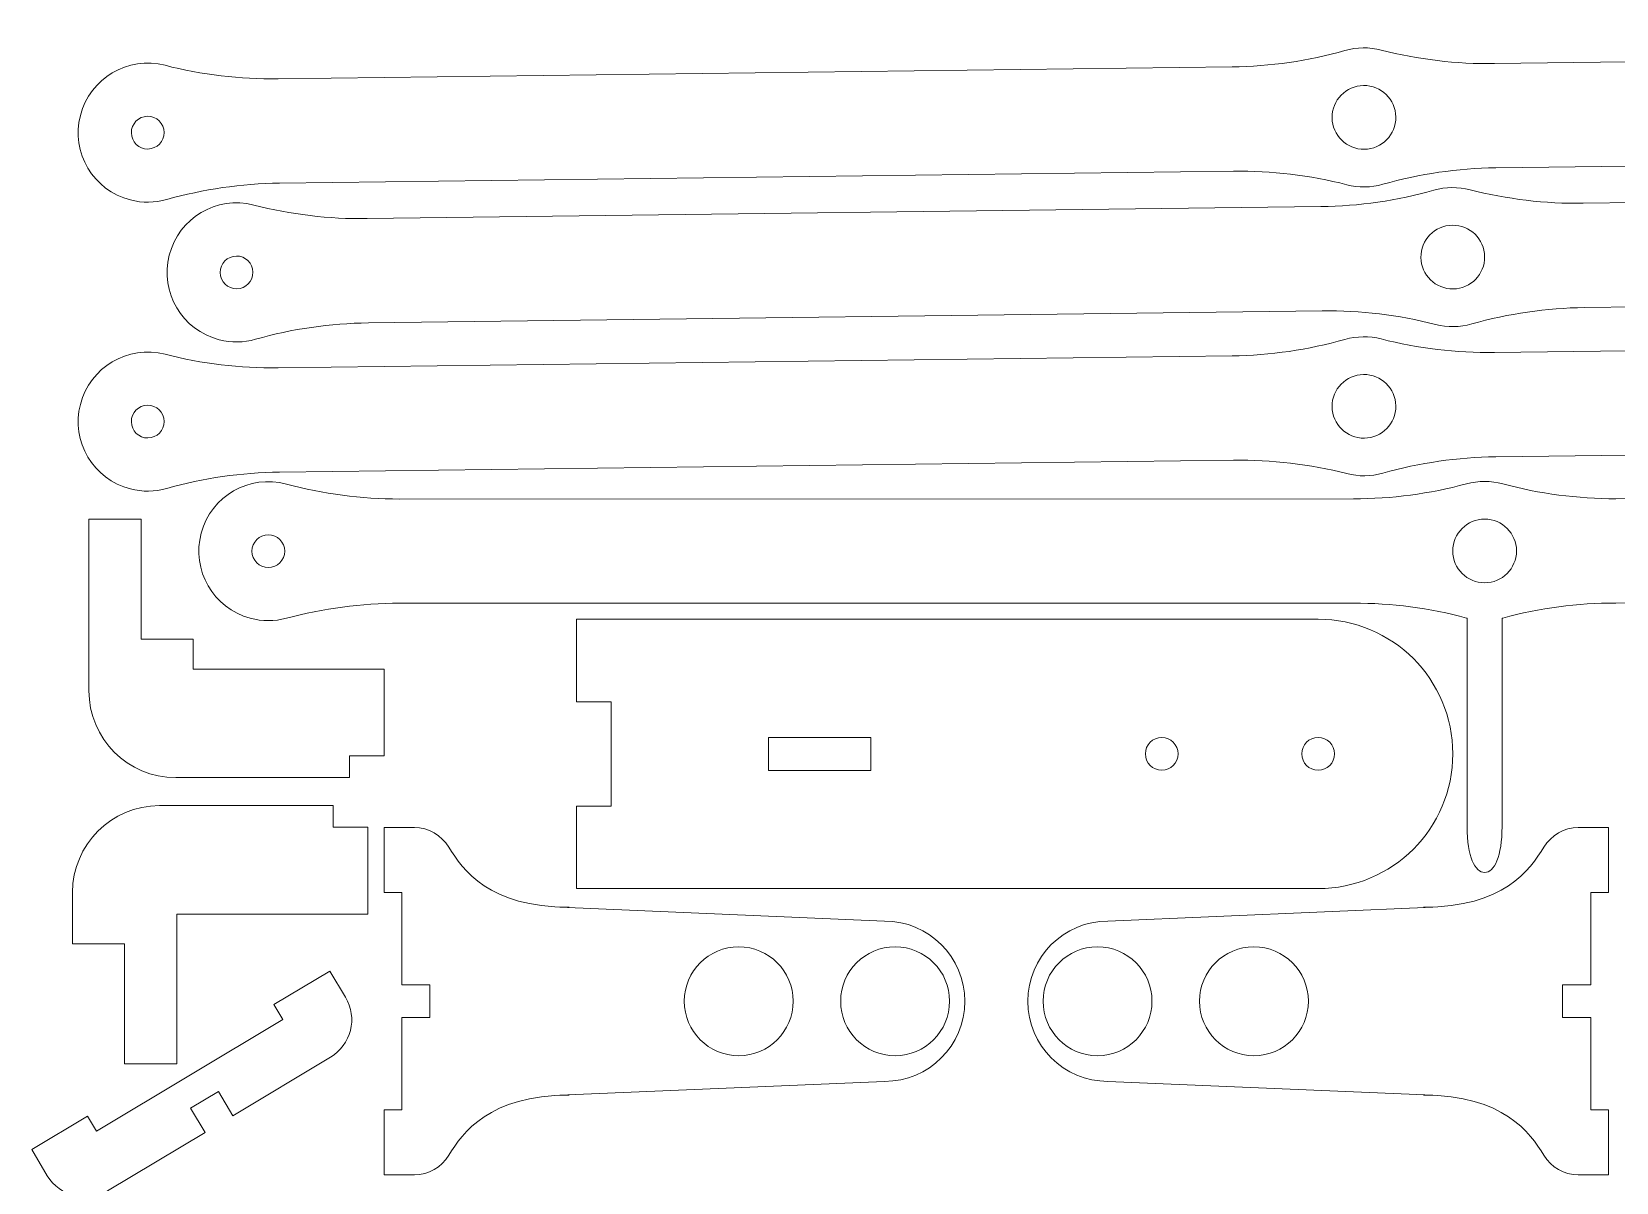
# Model space of a CAD drawing. Header units: inches. Extents: x -88 to 386, y -554 to 83.
# Drawn here: x -88 to 185.6, y -115.2 to 83.4 of the extents above; entities that cross this region are included whole.
import ezdxf

# ---------------------------------------------------------------- set-up
doc = ezdxf.new("R2010")
doc.units = ezdxf.units.IN
doc.header["$MEASUREMENT"] = 0
doc.layers.add('_U+30EC_U+30A4_U+30E4_U+30FC 1', color=7, linetype='Continuous')

# ---------------------------------------------------------------- blocks, each defined once
blk = doc.blocks.new('block 2')
at = {"layer": '_U+30EC_U+30A4_U+30E4_U+30FC 1', "color": 7, "lineweight": 9, "true_color": 0xffffff}
blk.add_open_spline([(-64.7, 4.56), (-58.36, 6.35), (-51.8, 7.3), (-45.21, 7.39), (-45.21, 7.39), (119.48, 9.46), (119.48, 9.46), (126.07, 9.54), (132.65, 8.75), (139.03, 7.12), (141.09, 6.59), (143.24, 6.62), (145.28, 7.2), (151.63, 8.99), (158.18, 9.95), (164.77, 10.03), (164.77, 10.03), (329.46, 12.1), (329.46, 12.1), (329.46, 12.1), (329.46, 12.1), (329.46, 12.1), (336.05, 12.18), (342.63, 11.4), (349.02, 9.76), (355.44, 8.12), (361.97, 11.99), (363.62, 18.41), (365.26, 24.83), (361.39, 31.36), (354.97, 33.01), (352.92, 33.54), (350.76, 33.51), (348.73, 32.93), (348.73, 32.93), (348.72, 32.93), (348.72, 32.93), (342.38, 31.13), (335.83, 30.18), (329.23, 30.1), (329.23, 30.1), (164.55, 28.03), (164.55, 28.03), (157.95, 27.94), (151.38, 28.73), (144.99, 30.37), (142.94, 30.89), (140.78, 30.87), (138.74, 30.29), (132.4, 28.49), (125.84, 27.54), (119.25, 27.46), (119.25, 27.46), (-45.44, 25.39), (-45.44, 25.39), (-52.03, 25.3), (-58.61, 26.09), (-64.99, 27.73), (-71.41, 29.37), (-77.95, 25.5), (-79.6, 19.08), (-81.24, 12.66), (-77.37, 6.12), (-70.95, 4.48), (-68.9, 3.95), (-66.74, 3.98), (-64.7, 4.56)], degree=3, knots=[0, 0, 0, 0, 1, 1, 1, 2, 2, 2, 3, 3, 3, 4, 4, 4, 5, 5, 5, 6, 6, 6, 7, 7, 7, 8, 8, 8, 9, 9, 9, 10, 10, 10, 11, 11, 11, 12, 12, 12, 13, 13, 13, 14, 14, 14, 15, 15, 15, 16, 16, 16, 17, 17, 17, 18, 18, 18, 19, 19, 19, 20, 20, 20, 21, 21, 21, 22, 22, 22, 22], dxfattribs=at)
blk = doc.blocks.new('block 3')
at = {"layer": '_U+30EC_U+30A4_U+30E4_U+30FC 1', "color": 7, "lineweight": 9, "true_color": 0xffffff}
blk.add_open_spline([(-68.01, 18.93), (-66.45, 18.94), (-65.17, 17.7), (-65.15, 16.14), (-65.13, 14.58), (-66.38, 13.3), (-67.94, 13.28), (-69.5, 13.26), (-70.78, 14.5), (-70.8, 16.06), (-70.82, 17.63), (-69.57, 18.91), (-68.01, 18.93), (-68.01, 18.93), (-68.01, 18.93), (-68.01, 18.93)], degree=3, knots=[0, 0, 0, 0, 1, 1, 1, 2, 2, 2, 3, 3, 3, 4, 4, 4, 5, 5, 5, 5], dxfattribs=at)
blk = doc.blocks.new('block 5')
at = {"layer": '_U+30EC_U+30A4_U+30E4_U+30FC 1', "color": 7, "lineweight": 9, "true_color": 0xffffff}
blk.add_open_spline([(141.94, 24.24), (144.98, 24.28), (147.47, 21.85), (147.51, 18.81), (147.55, 15.77), (145.12, 13.28), (142.08, 13.24), (139.04, 13.2), (136.55, 15.64), (136.51, 18.67), (136.47, 21.71), (138.9, 24.2), (141.94, 24.24), (141.94, 24.24), (141.94, 24.24), (141.94, 24.24)], degree=3, knots=[0, 0, 0, 0, 1, 1, 1, 2, 2, 2, 3, 3, 3, 4, 4, 4, 5, 5, 5, 5], dxfattribs=at)
blk = doc.blocks.new('block 6')
at = {"layer": '_U+30EC_U+30A4_U+30E4_U+30FC 1', "color": 7, "lineweight": 9, "true_color": 0xffffff}
blk.add_open_spline([(-49.36, 30.32), (-43.02, 32.11), (-36.47, 33.06), (-29.87, 33.15), (-29.87, 33.15), (134.82, 35.22), (134.82, 35.22), (141.41, 35.3), (147.98, 34.52), (154.37, 32.88), (156.42, 32.35), (158.58, 32.38), (160.62, 32.96), (166.96, 34.75), (173.52, 35.71), (180.11, 35.79), (180.11, 35.79), (344.8, 37.86), (344.8, 37.86), (344.8, 37.86), (344.8, 37.86), (344.8, 37.86), (351.39, 37.94), (357.97, 37.16), (364.36, 35.52), (370.78, 33.88), (377.31, 37.75), (378.96, 44.17), (380.6, 50.59), (376.73, 57.12), (370.31, 58.77), (368.26, 59.3), (366.1, 59.27), (364.06, 58.69), (364.06, 58.69), (364.06, 58.69), (364.06, 58.69), (357.72, 56.9), (351.17, 55.94), (344.57, 55.86), (344.57, 55.86), (179.88, 53.79), (179.88, 53.79), (173.29, 53.71), (166.72, 54.49), (160.33, 56.13), (158.28, 56.65), (156.12, 56.63), (154.08, 56.05), (147.74, 54.25), (141.18, 53.3), (134.59, 53.22), (134.59, 53.22), (-30.1, 51.15), (-30.1, 51.15), (-36.69, 51.06), (-43.27, 51.85), (-49.66, 53.49), (-56.08, 55.13), (-62.61, 51.26), (-64.26, 44.84), (-65.9, 38.42), (-62.03, 31.88), (-55.61, 30.24), (-53.56, 29.71), (-51.4, 29.74), (-49.36, 30.32)], degree=3, knots=[0, 0, 0, 0, 1, 1, 1, 2, 2, 2, 3, 3, 3, 4, 4, 4, 5, 5, 5, 6, 6, 6, 7, 7, 7, 8, 8, 8, 9, 9, 9, 10, 10, 10, 11, 11, 11, 12, 12, 12, 13, 13, 13, 14, 14, 14, 15, 15, 15, 16, 16, 16, 17, 17, 17, 18, 18, 18, 19, 19, 19, 20, 20, 20, 21, 21, 21, 22, 22, 22, 22], dxfattribs=at)
blk = doc.blocks.new('block 7')
at = {"layer": '_U+30EC_U+30A4_U+30E4_U+30FC 1', "color": 7, "lineweight": 9, "true_color": 0xffffff}
blk.add_open_spline([(-52.67, 44.69), (-51.11, 44.71), (-49.83, 43.46), (-49.81, 41.9), (-49.79, 40.34), (-51.04, 39.06), (-52.6, 39.04), (-54.16, 39.02), (-55.44, 40.27), (-55.46, 41.83), (-55.48, 43.39), (-54.23, 44.67), (-52.67, 44.69), (-52.67, 44.69), (-52.67, 44.69), (-52.67, 44.69)], degree=3, knots=[0, 0, 0, 0, 1, 1, 1, 2, 2, 2, 3, 3, 3, 4, 4, 4, 5, 5, 5, 5], dxfattribs=at)
blk = doc.blocks.new('block 9')
at = {"layer": '_U+30EC_U+30A4_U+30E4_U+30FC 1', "color": 7, "lineweight": 9, "true_color": 0xffffff}
blk.add_open_spline([(157.28, 50), (160.32, 50.04), (162.81, 47.61), (162.85, 44.57), (162.89, 41.54), (160.46, 39.04), (157.42, 39), (154.38, 38.97), (151.89, 41.4), (151.85, 44.43), (151.81, 47.47), (154.24, 49.96), (157.28, 50), (157.28, 50), (157.28, 50), (157.28, 50)], degree=3, knots=[0, 0, 0, 0, 1, 1, 1, 2, 2, 2, 3, 3, 3, 4, 4, 4, 5, 5, 5, 5], dxfattribs=at)
blk = doc.blocks.new('block 10')
at = {"layer": '_U+30EC_U+30A4_U+30E4_U+30FC 1', "color": 7, "lineweight": 9, "true_color": 0xffffff}
blk.add_open_spline([(-64.7, 54.44), (-58.36, 56.23), (-51.8, 57.18), (-45.21, 57.27), (-45.21, 57.27), (119.48, 59.34), (119.48, 59.34), (126.07, 59.42), (132.65, 58.63), (139.03, 57), (141.09, 56.47), (143.24, 56.5), (145.28, 57.08), (151.63, 58.87), (158.18, 59.83), (164.77, 59.91), (164.77, 59.91), (329.46, 61.98), (329.46, 61.98), (329.46, 61.98), (329.46, 61.98), (329.46, 61.98), (336.05, 62.06), (342.63, 61.28), (349.02, 59.64), (355.44, 58), (361.97, 61.87), (363.62, 68.29), (365.26, 74.71), (361.39, 81.24), (354.97, 82.89), (352.92, 83.42), (350.76, 83.39), (348.73, 82.81), (348.73, 82.81), (348.72, 82.81), (348.72, 82.81), (342.38, 81.01), (335.83, 80.06), (329.23, 79.98), (329.23, 79.98), (164.55, 77.91), (164.55, 77.91), (157.95, 77.82), (151.38, 78.61), (144.99, 80.25), (142.94, 80.77), (140.78, 80.75), (138.74, 80.17), (132.4, 78.37), (125.84, 77.42), (119.25, 77.34), (119.25, 77.34), (-45.44, 75.27), (-45.44, 75.27), (-52.03, 75.18), (-58.61, 75.97), (-64.99, 77.61), (-71.41, 79.25), (-77.95, 75.38), (-79.6, 68.96), (-81.24, 62.54), (-77.37, 56), (-70.95, 54.36), (-68.9, 53.83), (-66.74, 53.86), (-64.7, 54.44)], degree=3, knots=[0, 0, 0, 0, 1, 1, 1, 2, 2, 2, 3, 3, 3, 4, 4, 4, 5, 5, 5, 6, 6, 6, 7, 7, 7, 8, 8, 8, 9, 9, 9, 10, 10, 10, 11, 11, 11, 12, 12, 12, 13, 13, 13, 14, 14, 14, 15, 15, 15, 16, 16, 16, 17, 17, 17, 18, 18, 18, 19, 19, 19, 20, 20, 20, 21, 21, 21, 22, 22, 22, 22], dxfattribs=at)
blk = doc.blocks.new('block 11')
at = {"layer": '_U+30EC_U+30A4_U+30E4_U+30FC 1', "color": 7, "lineweight": 9, "true_color": 0xffffff}
blk.add_open_spline([(-68.01, 68.81), (-66.45, 68.83), (-65.17, 67.58), (-65.15, 66.02), (-65.13, 64.46), (-66.38, 63.18), (-67.94, 63.16), (-69.5, 63.14), (-70.78, 64.39), (-70.8, 65.95), (-70.82, 67.51), (-69.57, 68.79), (-68.01, 68.81), (-68.01, 68.81), (-68.01, 68.81), (-68.01, 68.81)], degree=3, knots=[0, 0, 0, 0, 1, 1, 1, 2, 2, 2, 3, 3, 3, 4, 4, 4, 5, 5, 5, 5], dxfattribs=at)
blk = doc.blocks.new('block 13')
at = {"layer": '_U+30EC_U+30A4_U+30E4_U+30FC 1', "color": 7, "lineweight": 9, "true_color": 0xffffff}
blk.add_open_spline([(141.94, 74.12), (144.98, 74.16), (147.47, 71.73), (147.51, 68.69), (147.55, 65.65), (145.12, 63.16), (142.08, 63.12), (139.04, 63.08), (136.55, 65.52), (136.51, 68.55), (136.47, 71.59), (138.9, 74.08), (141.94, 74.12), (141.94, 74.12), (141.94, 74.12), (141.94, 74.12)], degree=3, knots=[0, 0, 0, 0, 1, 1, 1, 2, 2, 2, 3, 3, 3, 4, 4, 4, 5, 5, 5, 5], dxfattribs=at)
blk = doc.blocks.new('block 14')
at = {"layer": '_U+30EC_U+30A4_U+30E4_U+30FC 1', "color": 7, "lineweight": 9, "true_color": 0xffffff}
blk.add_open_spline([(109.92, -41.26), (109.92, -42.82), (108.66, -44.09), (107.1, -44.09), (105.54, -44.09), (104.27, -42.82), (104.27, -41.26), (104.27, -39.7), (105.54, -38.44), (107.1, -38.44), (108.66, -38.44), (109.92, -39.7), (109.92, -41.26), (109.92, -41.26), (109.92, -41.26), (109.92, -41.26)], degree=3, knots=[0, 0, 0, 0, 1, 1, 1, 2, 2, 2, 3, 3, 3, 4, 4, 4, 5, 5, 5, 5], dxfattribs=at)
blk = doc.blocks.new('block 15')
at = {"layer": '_U+30EC_U+30A4_U+30E4_U+30FC 1', "color": 7, "lineweight": 9, "true_color": 0xffffff}
blk.add_open_spline([(136.92, -41.26), (136.92, -42.82), (135.66, -44.09), (134.1, -44.09), (132.54, -44.09), (131.27, -42.82), (131.27, -41.26), (131.27, -39.7), (132.54, -38.44), (134.1, -38.44), (135.66, -38.44), (136.92, -39.7), (136.92, -41.26), (136.92, -41.26), (136.92, -41.26), (136.92, -41.26)], degree=3, knots=[0, 0, 0, 0, 1, 1, 1, 2, 2, 2, 3, 3, 3, 4, 4, 4, 5, 5, 5, 5], dxfattribs=at)
blk = doc.blocks.new('block 16')
at = {"layer": '_U+30EC_U+30A4_U+30E4_U+30FC 1', "color": 7, "lineweight": 9, "true_color": 0xffffff}
blk.add_open_spline([(-33.82, -83.28), (-31.68, -86.86), (-32.84, -91.49), (-36.42, -93.63), (-36.42, -93.63), (-53.28, -103.73), (-53.28, -103.73), (-53.28, -103.73), (-55.78, -99.54), (-55.78, -99.54), (-55.78, -99.54), (-60.58, -102.42), (-60.58, -102.42), (-60.58, -102.42), (-58.08, -106.6), (-58.08, -106.6), (-58.08, -106.6), (-74.92, -116.69), (-74.92, -116.69), (-78.51, -118.84), (-83.16, -117.67), (-85.31, -114.08), (-85.31, -114.08), (-88.01, -109.57), (-88.01, -109.57), (-88.01, -109.57), (-78.35, -103.79), (-78.35, -103.79), (-78.35, -103.79), (-76.81, -106.37), (-76.81, -106.37), (-76.81, -106.37), (-44.64, -87.1), (-44.64, -87.1), (-44.64, -87.1), (-46.18, -84.53), (-46.18, -84.53), (-46.18, -84.53), (-36.53, -78.75), (-36.53, -78.75), (-36.53, -78.75), (-33.84, -83.25), (-33.84, -83.25)], degree=3, knots=[0, 0, 0, 0, 1, 1, 1, 2, 2, 2, 3, 3, 3, 4, 4, 4, 5, 5, 5, 6, 6, 6, 7, 7, 7, 8, 8, 8, 9, 9, 9, 10, 10, 10, 11, 11, 11, 12, 12, 12, 13, 13, 13, 14, 14, 14, 14], dxfattribs=at)
blk = doc.blocks.new('block 20')
at = {"layer": '_U+30EC_U+30A4_U+30E4_U+30FC 1', "color": 7, "lineweight": 9, "true_color": 0xffffff}
blk.add_lwpolyline([(-78.13, -0.73), (-69.13, -0.73), (-69.13, -21.44), (-60.13, -21.44), (-60.13, -26.61), (-33.13, -26.61), (-27.13, -26.61), (-27.13, -41.62), (-33.13, -41.62), (-33.13, -45.36), (-63.13, -45.36)], dxfattribs=at)
blk.add_open_spline([(-63.13, -45.36), (-71.42, -45.36), (-78.13, -38.65), (-78.13, -30.36), (-78.13, -30.36), (-78.13, -26.61), (-78.13, -26.61), (-78.13, -26.61), (-78.13, -0.73), (-78.13, -0.73)], degree=3, knots=[0, 0, 0, 0, 1, 1, 1, 2, 2, 2, 3, 3, 3, 3], dxfattribs=at)
blk = doc.blocks.new('block 21')
at = {"layer": '_U+30EC_U+30A4_U+30E4_U+30FC 1', "color": 7, "lineweight": 9, "true_color": 0xffffff}
blk.add_open_spline([(-80.96, -65.19), (-80.96, -56.91), (-74.24, -50.19), (-65.96, -50.19), (-65.96, -50.19), (-35.96, -50.19), (-35.96, -50.19), (-35.96, -50.19), (-35.96, -53.94), (-35.96, -53.94), (-35.96, -53.94), (-29.96, -53.94), (-29.96, -53.94), (-29.96, -53.94), (-29.96, -68.94), (-29.96, -68.94), (-29.96, -68.94), (-35.96, -68.94), (-35.96, -68.94), (-35.96, -68.94), (-62.96, -68.94), (-62.96, -68.94), (-62.96, -68.94), (-62.96, -94.77), (-62.96, -94.77), (-62.96, -94.77), (-71.96, -94.77), (-71.96, -94.77), (-71.96, -94.77), (-71.96, -74.06), (-71.96, -74.06), (-71.96, -74.06), (-80.96, -74.06), (-80.96, -74.06), (-80.96, -74.06), (-80.96, -68.94), (-80.96, -68.94), (-80.96, -68.94), (-80.96, -65.19), (-80.96, -65.19)], degree=3, knots=[0, 0, 0, 0, 1, 1, 1, 2, 2, 2, 3, 3, 3, 4, 4, 4, 5, 5, 5, 6, 6, 6, 7, 7, 7, 8, 8, 8, 9, 9, 9, 10, 10, 10, 11, 11, 11, 12, 12, 12, 13, 13, 13, 13], dxfattribs=at)
blk = doc.blocks.new('block 29')
at = {"layer": '_U+30EC_U+30A4_U+30E4_U+30FC 1', "color": 7, "lineweight": 9, "true_color": 0xffffff}
blk.add_open_spline([(-47.15, -9.09), (-48.71, -9.09), (-49.97, -7.82), (-49.97, -6.26), (-49.97, -4.7), (-48.71, -3.44), (-47.15, -3.44), (-45.59, -3.44), (-44.32, -4.7), (-44.32, -6.26), (-44.32, -7.82), (-45.59, -9.09), (-47.15, -9.09), (-47.15, -9.09), (-47.15, -9.09), (-47.15, -9.09)], degree=3, knots=[0, 0, 0, 0, 1, 1, 1, 2, 2, 2, 3, 3, 3, 4, 4, 4, 5, 5, 5, 5], dxfattribs=at)
blk = doc.blocks.new('block 30')
at = {"layer": '_U+30EC_U+30A4_U+30E4_U+30FC 1', "color": 7, "lineweight": 9, "true_color": 0xffffff}
blk.add_open_spline([(162.85, -11.73), (159.81, -11.73), (157.35, -9.26), (157.35, -6.23), (157.35, -3.19), (159.81, -0.73), (162.85, -0.73), (165.89, -0.72), (168.35, -3.19), (168.35, -6.22), (168.35, -9.26), (165.89, -11.72), (162.85, -11.73), (162.85, -11.73), (162.85, -11.73), (162.85, -11.73)], degree=3, knots=[0, 0, 0, 0, 1, 1, 1, 2, 2, 2, 3, 3, 3, 4, 4, 4, 5, 5, 5, 5], dxfattribs=at)
blk = doc.blocks.new('block 39')
at = {"layer": '_U+30EC_U+30A4_U+30E4_U+30FC 1', "color": 7, "lineweight": 9, "true_color": 0xffffff}
blk.add_open_spline([(70.47, -83.96), (70.47, -89.15), (66.26, -93.36), (61.07, -93.36), (55.88, -93.36), (51.67, -89.15), (51.67, -83.96), (51.67, -78.77), (55.88, -74.56), (61.07, -74.56), (66.26, -74.56), (70.47, -78.77), (70.47, -83.96), (70.47, -83.96), (70.47, -83.96), (70.47, -83.96)], degree=3, knots=[0, 0, 0, 0, 1, 1, 1, 2, 2, 2, 3, 3, 3, 4, 4, 4, 5, 5, 5, 5], dxfattribs=at)
blk = doc.blocks.new('block 40')
at = {"layer": '_U+30EC_U+30A4_U+30E4_U+30FC 1', "color": 7, "lineweight": 9, "true_color": 0xffffff}
blk.add_open_spline([(43.47, -83.96), (43.47, -89.15), (39.26, -93.36), (34.07, -93.36), (28.88, -93.36), (24.67, -89.15), (24.67, -83.96), (24.67, -78.77), (28.88, -74.56), (34.07, -74.56), (39.26, -74.56), (43.47, -78.77), (43.47, -83.96), (43.47, -83.96), (43.47, -83.96), (43.47, -83.96)], degree=3, knots=[0, 0, 0, 0, 1, 1, 1, 2, 2, 2, 3, 3, 3, 4, 4, 4, 5, 5, 5, 5], dxfattribs=at)
blk = doc.blocks.new('block 41')
at = {"layer": '_U+30EC_U+30A4_U+30E4_U+30FC 1', "color": 7, "lineweight": 9, "true_color": 0xffffff}
blk.add_open_spline([(86.61, -83.96), (86.61, -78.77), (90.82, -74.56), (96.01, -74.56), (101.2, -74.56), (105.41, -78.77), (105.41, -83.96), (105.41, -89.15), (101.2, -93.36), (96.01, -93.36), (90.82, -93.36), (86.61, -89.15), (86.61, -83.96), (86.61, -83.96), (86.61, -83.96), (86.61, -83.96)], degree=3, knots=[0, 0, 0, 0, 1, 1, 1, 2, 2, 2, 3, 3, 3, 4, 4, 4, 5, 5, 5, 5], dxfattribs=at)
blk = doc.blocks.new('block 42')
at = {"layer": '_U+30EC_U+30A4_U+30E4_U+30FC 1', "color": 7, "lineweight": 9, "true_color": 0xffffff}
blk.add_open_spline([(113.61, -83.96), (113.61, -78.77), (117.82, -74.56), (123.01, -74.56), (128.2, -74.56), (132.41, -78.77), (132.41, -83.96), (132.41, -89.15), (128.2, -93.36), (123.01, -93.36), (117.82, -93.36), (113.61, -89.15), (113.61, -83.96), (113.61, -83.96), (113.61, -83.96), (113.61, -83.96)], degree=3, knots=[0, 0, 0, 0, 1, 1, 1, 2, 2, 2, 3, 3, 3, 4, 4, 4, 5, 5, 5, 5], dxfattribs=at)

msp = doc.modelspace()

# ---------------------------------------------------------------- linework, layer by layer
at = {"layer": '_U+30EC_U+30A4_U+30E4_U+30FC 1', "color": 7, "lineweight": 9, "true_color": 0xffffff}
msp.add_lwpolyline([(56.88, -44.11), (56.88, -38.41), (39.18, -38.41), (39.18, -44.11), (56.88, -44.11)], dxfattribs=at)
for points, knots in [([(-50.27, -17.85), (-48.23, -18.4), (-46.07, -18.4), (-44.02, -17.85), (-44.02, -17.85), (-44.02, -17.85), (-44.02, -17.85), (-37.66, -16.13), (-31.09, -15.26), (-24.5, -15.26), (-24.5, -15.26), (140.2, -15.23), (140.2, -15.23), (146.8, -15.23), (153.36, -16.1), (159.73, -17.81), (159.76, -17.82), (159.8, -17.83), (159.84, -17.84), (159.84, -17.84), (159.84, -53.82), (159.84, -53.82), (159.84, -59.02), (161.19, -61.73), (162.85, -61.73), (164.51, -61.73), (165.86, -58.95), (165.86, -53.82), (165.86, -53.82), (165.86, -17.84), (165.86, -17.84), (165.9, -17.83), (165.94, -17.82), (165.98, -17.81), (172.34, -16.09), (178.91, -15.22), (185.5, -15.22), (185.5, -15.22), (350.2, -15.19), (350.2, -15.19), (356.8, -15.19), (363.36, -16.06), (369.73, -17.78), (376.13, -19.5), (382.71, -15.71), (384.44, -9.31), (386.16, -2.91), (382.37, 3.67), (375.97, 5.4), (373.93, 5.95), (371.77, 5.95), (369.72, 5.4), (369.72, 5.4), (369.72, 5.4), (369.72, 5.4), (363.36, 3.68), (356.79, 2.81), (350.2, 2.81), (350.2, 2.81), (185.5, 2.78), (185.5, 2.78), (178.9, 2.78), (172.34, 3.65), (165.97, 5.36), (163.93, 5.91), (161.77, 5.91), (159.72, 5.36), (153.36, 3.64), (146.79, 2.77), (140.2, 2.77), (140.2, 2.77), (-24.5, 2.74), (-24.5, 2.74), (-24.5, 2.74), (-24.5, 2.74), (-24.5, 2.74), (-31.1, 2.74), (-37.66, 3.61), (-44.03, 5.32), (-50.43, 7.05), (-57.01, 3.26), (-58.74, -3.14), (-60.46, -9.54), (-56.67, -16.12), (-50.27, -17.85)], [0, 0, 0, 0, 1, 1, 1, 2, 2, 2, 3, 3, 3, 4, 4, 4, 5, 5, 5, 6, 6, 6, 7, 7, 7, 8, 8, 8, 9, 9, 9, 10, 10, 10, 11, 11, 11, 12, 12, 12, 13, 13, 13, 14, 14, 14, 15, 15, 15, 16, 16, 16, 17, 17, 17, 18, 18, 18, 19, 19, 19, 20, 20, 20, 21, 21, 21, 22, 22, 22, 23, 23, 23, 24, 24, 24, 25, 25, 25, 26, 26, 26, 27, 27, 27, 28, 28, 28, 28]), ([(6.03, -64.51), (6.03, -64.51), (134.1, -64.51), (134.1, -64.51), (146.94, -64.51), (157.35, -54.1), (157.35, -41.26), (157.35, -28.42), (146.94, -18.01), (134.1, -18.01), (134.1, -18.01), (6.03, -18.01), (6.03, -18.01), (6.03, -18.01), (6.03, -32.26), (6.03, -32.26), (6.03, -32.26), (12.03, -32.26), (12.03, -32.26), (12.03, -32.26), (12.03, -50.26), (12.03, -50.26), (12.03, -50.26), (6.03, -50.26), (6.03, -50.26), (6.03, -50.26), (6.03, -64.51), (6.03, -64.51)], [0, 0, 0, 0, 1, 1, 1, 2, 2, 2, 3, 3, 3, 4, 4, 4, 5, 5, 5, 6, 6, 6, 7, 7, 7, 8, 8, 8, 9, 9, 9, 9]), ([(-27.13, -65.21), (-27.13, -65.21), (-27.13, -53.96), (-27.13, -53.96), (-27.13, -53.96), (-21.98, -53.96), (-21.98, -53.96), (-21.96, -53.96), (-21.95, -53.96), (-21.93, -53.96), (-19.5, -53.98), (-17.26, -55.31), (-15.99, -57.38), (-13.59, -61.28), (-9.03, -67.73), (4.8, -67.73), (4.8, -67.73), (3.2, -67.73), (3.2, -67.73), (3.2, -67.73), (59.26, -70.12), (59.26, -70.12), (66.9, -70.12), (73.1, -76.32), (73.1, -83.96), (73.1, -83.96), (73.1, -83.96), (73.1, -83.96), (73.1, -91.61), (66.9, -97.8), (59.26, -97.8), (59.26, -97.8), (3.2, -100.19), (3.2, -100.19), (3.2, -100.19), (4.8, -100.19), (4.8, -100.19), (-9.03, -100.19), (-13.59, -106.65), (-15.99, -110.55), (-17.26, -112.62), (-19.5, -113.95), (-21.93, -113.96), (-21.95, -113.96), (-21.96, -113.96), (-21.98, -113.96), (-21.98, -113.96), (-27.13, -113.96), (-27.13, -113.96), (-27.13, -113.96), (-27.13, -102.71), (-27.13, -102.71), (-27.13, -102.71), (-24.12, -102.71), (-24.12, -102.71), (-24.12, -102.71), (-24.12, -86.76), (-24.12, -86.76), (-24.12, -86.76), (-19.24, -86.76), (-19.24, -86.76), (-19.24, -86.76), (-19.24, -81.16), (-19.24, -81.16), (-19.24, -81.16), (-24.12, -81.16), (-24.12, -81.16), (-24.12, -81.16), (-24.12, -65.21), (-24.12, -65.21), (-24.12, -65.21), (-27.13, -65.21), (-27.13, -65.21), (-27.13, -65.21), (-27.13, -53.96), (-27.13, -53.96)], [0, 0, 0, 0, 1, 1, 1, 2, 2, 2, 3, 3, 3, 4, 4, 4, 5, 5, 5, 6, 6, 6, 7, 7, 7, 8, 8, 8, 9, 9, 9, 10, 10, 10, 11, 11, 11, 12, 12, 12, 13, 13, 13, 14, 14, 14, 15, 15, 15, 16, 16, 16, 17, 17, 17, 18, 18, 18, 19, 19, 19, 20, 20, 20, 21, 21, 21, 22, 22, 22, 23, 23, 23, 24, 24, 24, 25, 25, 25, 25]), ([(184.22, -102.71), (184.22, -102.71), (184.22, -113.96), (184.22, -113.96), (184.22, -113.96), (179.06, -113.96), (179.06, -113.96), (179.05, -113.96), (179.03, -113.96), (179.01, -113.96), (176.58, -113.95), (174.35, -112.62), (173.07, -110.55), (170.67, -106.65), (166.11, -100.19), (152.29, -100.19), (152.29, -100.19), (153.88, -100.19), (153.88, -100.19), (153.88, -100.19), (97.82, -97.8), (97.82, -97.8), (90.18, -97.8), (83.98, -91.61), (83.98, -83.96), (83.98, -83.96), (83.98, -83.96), (83.98, -83.96), (83.98, -76.32), (90.18, -70.12), (97.82, -70.12), (97.82, -70.12), (153.88, -67.73), (153.88, -67.73), (153.88, -67.73), (152.29, -67.73), (152.29, -67.73), (166.11, -67.73), (170.67, -61.28), (173.07, -57.38), (174.35, -55.31), (176.58, -53.98), (179.01, -53.96), (179.03, -53.96), (179.05, -53.96), (179.06, -53.96), (179.06, -53.96), (184.22, -53.96), (184.22, -53.96), (184.22, -53.96), (184.22, -65.21), (184.22, -65.21), (184.22, -65.21), (181.2, -65.21), (181.2, -65.21), (181.2, -65.21), (181.2, -81.16), (181.2, -81.16), (181.2, -81.16), (176.32, -81.16), (176.32, -81.16), (176.32, -81.16), (176.32, -86.76), (176.32, -86.76), (176.32, -86.76), (181.2, -86.76), (181.2, -86.76), (181.2, -86.76), (181.2, -102.71), (181.2, -102.71), (181.2, -102.71), (184.22, -102.71), (184.22, -102.71), (184.22, -102.71), (184.22, -113.96), (184.22, -113.96)], [0, 0, 0, 0, 1, 1, 1, 2, 2, 2, 3, 3, 3, 4, 4, 4, 5, 5, 5, 6, 6, 6, 7, 7, 7, 8, 8, 8, 9, 9, 9, 10, 10, 10, 11, 11, 11, 12, 12, 12, 13, 13, 13, 14, 14, 14, 15, 15, 15, 16, 16, 16, 17, 17, 17, 18, 18, 18, 19, 19, 19, 20, 20, 20, 21, 21, 21, 22, 22, 22, 23, 23, 23, 24, 24, 24, 25, 25, 25, 25])]:
    msp.add_open_spline(points, degree=3, knots=knots, dxfattribs=at)

# ---------------------------------------------------------------- block references
at = {"layer": '_U+30EC_U+30A4_U+30E4_U+30FC 1'}
for name in ['block 10', 'block 13', 'block 11', 'block 6', 'block 9', 'block 7', 'block 2', 'block 5', 'block 3', 'block 20', 'block 30', 'block 29', 'block 14', 'block 15', 'block 21', 'block 40', 'block 39', 'block 41', 'block 42', 'block 16']:
    msp.add_blockref(name, (0, 0), dxfattribs=at)

doc.saveas('drawing.dxf')
